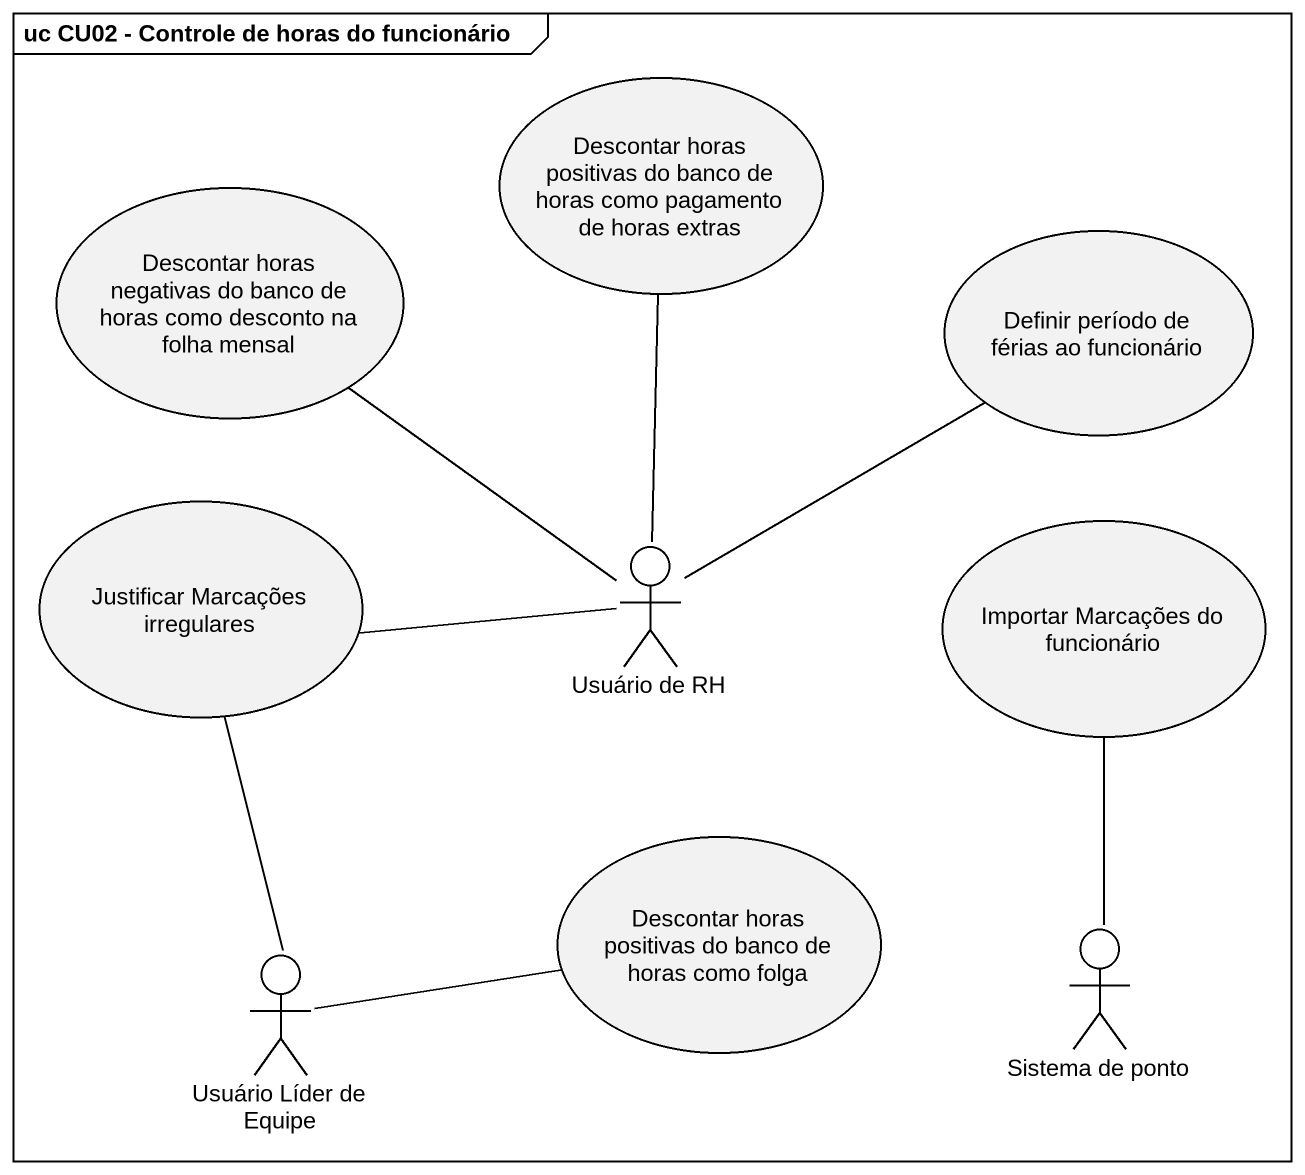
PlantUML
@startuml
mainframe uc CU02 - Controle de horas do funcionário
usecase "Descontar horas positivas do banco de horas como pagamento de horas extras" as Descontar_horas_positivas
usecase "Descontar horas negativas do banco de horas como desconto na folha mensal" as Descontar_horas_negativas
usecase "Definir período de férias ao funcionário" as Definir_período_de_férias
usecase "Justificar Marcações irregulares" as Justificar_Marcações
usecase "Importar Marcações do funcionário" as Importar_Marcações_do
actor "Usuário de RH" as Usuário_de_RH
usecase "Descontar horas positivas do banco de horas como folga" as Descontar_horas_positivas_2
actor "Usuário Líder de Equipe" as Usuário_Líder_de_Equipe
actor "Sistema de ponto" as Sistema_de_ponto
Usuário_de_RH -up- Descontar_horas_positivas
Usuário_de_RH -up- Descontar_horas_negativas
Usuário_de_RH -up- Definir_período_de_férias
Usuário_de_RH -left- Justificar_Marcações
Usuário_Líder_de_Equipe -up- Justificar_Marcações
Usuário_Líder_de_Equipe -right- Descontar_horas_positivas_2
Sistema_de_ponto -up- Importar_Marcações_do
@enduml
